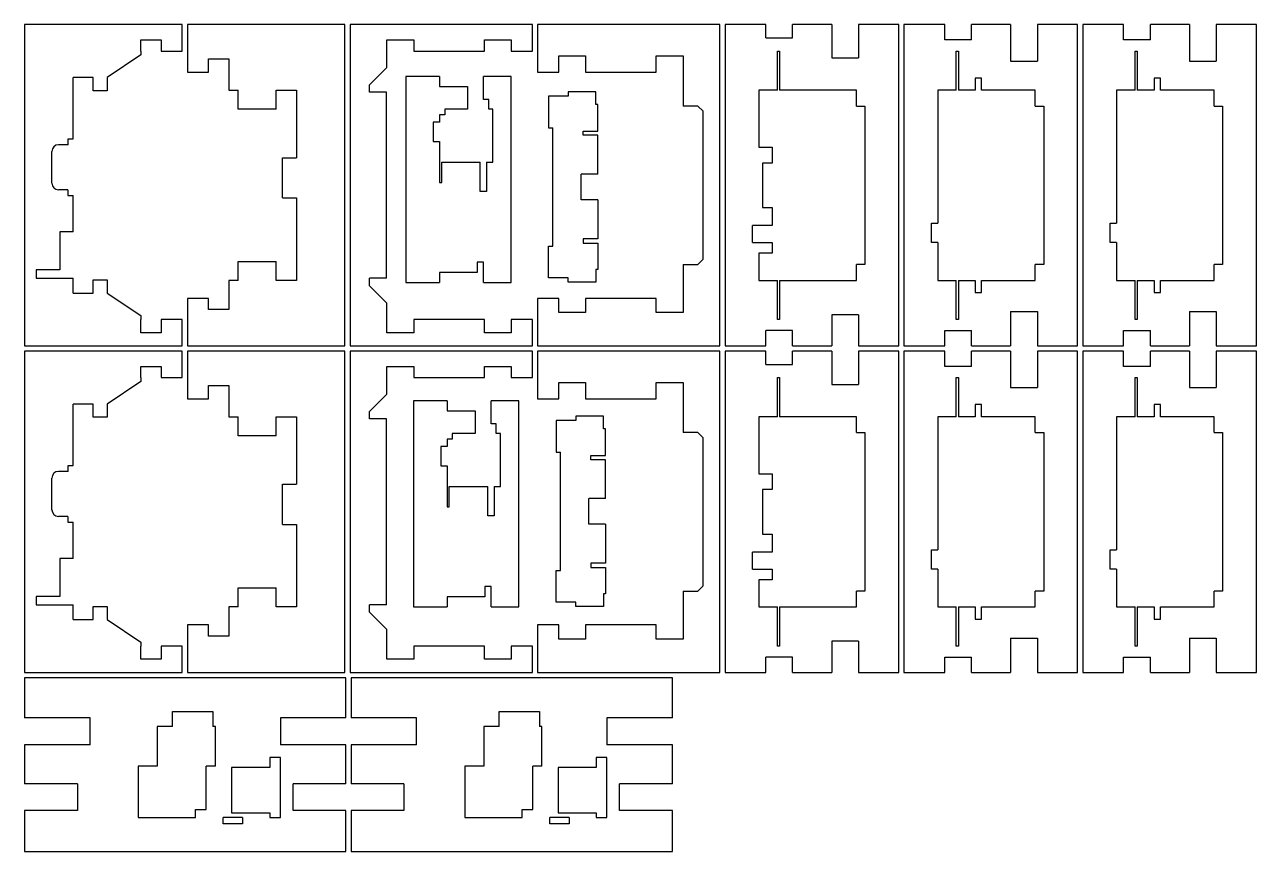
# Model space of a CAD drawing. Header units: millimetres. Extents: x 28 to 1194, y -401 to 381.
import ezdxf

# ---------------------------------------------------------------- set-up
doc = ezdxf.new("R2010")
doc.units = ezdxf.units.MM
for name, color, linetype in [('Default', 7, 'Continuous'), ('HOTEND_HOLDER_-I', 7, 'Continuous'), ('LOWER_HALF_1_-IN', 7, 'Continuous'), ('LOWER_HALF_2_-IN', 7, 'Continuous'), ('RING_1_-INCH', 7, 'Continuous'), ('RING_2_-INCH', 7, 'Continuous'), ('RING_3___25X_-IN', 7, 'Continuous'), ('UPPER_HALF_1_-IN', 7, 'Continuous'), ('UPPER_HALF_2__25', 7, 'Continuous'), ('Z_BED_MIDDLE_-IN', 7, 'Continuous')]:
    doc.layers.add(name, color=color, linetype=linetype)

# ---------------------------------------------------------------- blocks, each defined once
blk = doc.blocks.new('SE')
at = {"layer": 'Z_BED_MIDDLE_-IN', "color": 7, "linetype": 'Continuous'}
for p, q in [((568.7, 317.3), (542.5, 317.3)), ((542.5, 317.3), (542.5, 313.3)), ((568.7, 305.3), (568.7, 317.3)), ((542.5, 313.3), (524, 313.3)), ((524, 313.3), (524, 283.3)), ((570.7, 305.3), (568.7, 305.3)), ((570.7, 280.3), (570.7, 305.3)), ((524, 283.3), (528, 283.3)), ((528, 171.3), (528, 283.3)), ((556.7, 276.3), (556.7, 280.3)), ((556.7, 280.3), (570.7, 280.3)), ((570.7, 276.3), (556.7, 276.3)), ((570.7, 239.5), (570.7, 276.3)), ((554.7, 215.2), (554.7, 239.5)), ((570.7, 239.5), (554.7, 239.5)), ((570.7, 215.2), (554.7, 215.2)), ((570.7, 215.2), (570.7, 178.4)), ((570.7, 178.4), (556.7, 178.4)), ((556.7, 178.4), (556.7, 174.3)), ((524, 141.3), (524, 171.3)), ((524, 171.3), (528, 171.3)), ((556.7, 174.3), (570.7, 174.3)), ((570.7, 174.3), (570.7, 149.3)), ((542.5, 141.3), (524, 141.3)), ((542.5, 137.3), (542.5, 141.3)), ((570.7, 149.3), (568.7, 149.3)), ((568.7, 149.3), (568.7, 137.3)), ((568.7, 137.3), (542.5, 137.3))]:
    blk.add_line(p, q, dxfattribs=at)
blk = doc.blocks.new('SE1')
at = {"layer": 'UPPER_HALF_1_-IN', "color": 7, "linetype": 'Continuous'}
for p, q in [((28.1, 381), (28.1, 77)), ((177.2, 381), (28.1, 381)), ((177.2, 356), (177.2, 381)), ((138.2, 366.5), (157.2, 366.5)), ((138.2, 356), (138.2, 366.5)), ((157.2, 366.5), (157.2, 356)), ((138.2, 352.3), (106.2, 331)), ((138.2, 356), (138.2, 352.3)), ((157.2, 356), (177.2, 356)), ((93, 331), (74, 331)), ((74, 272.8), (74, 331)), ((93, 318.5), (93, 331)), ((106.2, 331), (106.2, 318.5)), ((106.2, 318.5), (93, 318.5)), ((69.2, 267.3), (69.2, 272.8)), ((69.2, 272.8), (74, 272.8)), ((53.9, 231), (53.9, 261)), ((69.2, 267.3), (60.2, 267.3)), ((69.1, 224.7), (60.2, 224.7)), ((69.1, 224.7), (69.1, 219.2)), ((69.1, 219.2), (74, 219.2)), ((74, 185), (74, 219.2)), ((74, 185), (61.5, 185)), ((61.5, 185), (61.5, 149)), ((61.5, 149), (39.1, 149)), ((39.1, 149), (39.1, 141)), ((39.1, 141), (74, 141)), ((74, 127), (74, 141)), ((93, 127), (93, 139.5)), ((93, 139.5), (106.2, 139.5)), ((106.2, 139.5), (106.2, 127)), ((74, 127), (93, 127)), ((106.2, 127), (138.2, 105.7)), ((138.2, 105.7), (138.2, 102)), ((138.2, 89.5), (138.2, 102)), ((157.2, 102), (157.2, 89.5)), ((177.2, 102), (157.2, 102)), ((177.2, 77), (177.2, 102)), ((157.2, 89.5), (138.2, 89.5)), ((28.1, 77), (177.2, 77))]:
    blk.add_line(p, q, dxfattribs=at)
for centre, start, end in [((60.2, 261), 90, 180), ((60.2, 231), 180, 270)]:
    blk.add_arc(centre, 6.3, start, end, dxfattribs=at)
blk = doc.blocks.new('SE2')
at = {"layer": 'LOWER_HALF_1_-IN', "color": 7, "linetype": 'Continuous'}
for p, q in [((336.2, 381), (336.2, 77)), ((508.6, 381), (336.2, 381)), ((508.6, 356), (508.6, 381)), ((370.9, 366.5), (396.3, 366.5)), ((370.9, 340.4), (370.9, 366.5)), ((396.3, 366.5), (396.3, 356)), ((463.2, 366.5), (488.6, 366.5)), ((463.2, 356), (463.2, 366.5)), ((488.6, 366.5), (488.6, 356)), ((396.3, 356), (463.2, 356)), ((488.6, 356), (508.6, 356)), ((370.9, 340.4), (354.5, 324)), ((354.5, 317), (354.5, 324)), ((370.5, 317), (354.5, 317)), ((370.5, 141), (370.5, 317)), ((370.5, 141), (354.5, 141)), ((354.5, 134), (354.5, 141)), ((370.9, 117.6), (354.5, 134)), ((370.9, 89.5), (370.9, 117.6)), ((396.3, 102), (396.3, 89.5)), ((463.2, 102), (396.3, 102)), ((463.2, 89.5), (463.2, 102)), ((488.6, 102), (488.6, 89.5)), ((508.6, 102), (488.6, 102)), ((508.6, 77), (508.6, 102)), ((396.3, 89.5), (370.9, 89.5)), ((488.6, 89.5), (463.2, 89.5)), ((336.2, 77), (508.6, 77))]:
    blk.add_line(p, q, dxfattribs=at)
blk = doc.blocks.new('SE3')
at = {"layer": 'LOWER_HALF_2_-IN', "color": 7, "linetype": 'Continuous'}
for p, q in [((686, 381), (513.6, 381)), ((513.6, 381), (513.6, 336)), ((686, 77), (686, 381)), ((533.6, 351.5), (559, 351.5)), ((533.6, 336), (533.6, 351.5)), ((559, 351.5), (559, 336)), ((625.9, 351.5), (651.3, 351.5)), ((625.9, 336), (625.9, 351.5)), ((651.3, 351.5), (651.3, 304)), ((513.6, 336), (533.6, 336)), ((559, 336), (625.9, 336)), ((665.2, 304), (651.3, 304)), ((670.2, 299), (665.2, 304)), ((670.2, 159), (670.2, 299)), ((651.3, 154), (651.3, 108.5)), ((651.3, 154), (665.2, 154)), ((665.2, 154), (670.2, 159)), ((513.6, 122), (513.6, 77)), ((533.6, 122), (513.6, 122)), ((533.6, 108.5), (533.6, 122)), ((559, 122), (559, 108.5)), ((625.9, 122), (559, 122)), ((625.9, 108.5), (625.9, 122)), ((559, 108.5), (533.6, 108.5)), ((651.3, 108.5), (625.9, 108.5)), ((513.6, 77), (686, 77))]:
    blk.add_line(p, q, dxfattribs=at)
blk = doc.blocks.new('SE4')
at = {"layer": 'HOTEND_HOLDER_-I', "color": 7, "linetype": 'Continuous'}
for p, q in [((388.8, 331.9), (388.8, 136.9)), ((420.8, 331.9), (388.8, 331.9)), ((420.8, 331.9), (420.8, 322.4)), ((488.6, 331.9), (462.3, 331.9)), ((462.3, 310.3), (462.3, 331.9)), ((488.6, 136.9), (488.6, 331.9)), ((420.8, 322.4), (447.3, 322.4)), ((447.3, 322.4), (447.3, 301)), ((467.3, 310.3), (462.3, 310.3)), ((467.3, 301), (467.3, 310.3)), ((420.8, 295.6), (420.8, 288.6)), ((425.7, 295.6), (420.8, 295.6)), ((447.3, 301), (425.7, 301)), ((425.7, 301), (425.7, 295.6)), ((471.3, 301), (467.3, 301)), ((471.3, 251), (471.3, 301)), ((414.8, 288.6), (414.8, 270.4)), ((420.8, 288.6), (414.8, 288.6)), ((414.8, 270.4), (420.8, 270.4)), ((420.8, 270.4), (420.8, 231.6)), ((422.8, 231.6), (422.8, 251)), ((422.8, 251), (459.3, 251)), ((459.3, 223.2), (459.3, 251)), ((465.3, 251), (471.3, 251)), ((465.3, 251), (465.3, 223.2)), ((420.8, 231.6), (422.8, 231.6)), ((465.3, 223.2), (459.3, 223.2)), ((457.8, 156.4), (456.3, 156.4)), ((456.3, 156.4), (456.3, 146.4)), ((462.3, 156.4), (457.8, 156.4)), ((462.3, 136.9), (462.3, 156.4)), ((420.8, 146.4), (420.8, 136.9)), ((456.3, 146.4), (420.8, 146.4)), ((388.8, 136.9), (420.8, 136.9)), ((462.3, 136.9), (488.6, 136.9))]:
    blk.add_line(p, q, dxfattribs=at)
blk = doc.blocks.new('SE5')
at = {"layer": 'UPPER_HALF_2__25', "color": 7, "linetype": 'Continuous'}
for p, q in [((331.2, 381), (182.2, 381)), ((182.2, 381), (182.2, 336)), ((331.2, 77), (331.2, 381)), ((202.2, 348.5), (221.2, 348.5)), ((202.2, 336), (202.2, 348.5)), ((221.2, 348.5), (221.2, 319)), ((182.2, 336), (202.2, 336)), ((221.2, 319), (230.2, 319)), ((230.2, 301), (230.2, 319)), ((266.3, 301), (266.3, 319)), ((266.3, 319), (285.3, 319)), ((285.3, 319), (285.3, 255.1)), ((266.3, 301), (230.2, 301)), ((272.2, 255.1), (285.3, 255.1)), ((272.2, 217), (272.2, 255.1)), ((272.2, 217), (285.3, 217)), ((285.3, 217), (285.3, 139)), ((230.2, 139), (230.2, 157)), ((230.2, 157), (266.3, 157)), ((266.3, 139), (266.3, 157)), ((221.2, 139), (221.2, 111.5)), ((230.2, 139), (221.2, 139)), ((285.3, 139), (266.3, 139)), ((182.2, 122), (182.2, 77)), ((202.2, 122), (182.2, 122)), ((202.2, 111.5), (202.2, 122)), ((221.2, 111.5), (202.2, 111.5)), ((182.2, 77), (331.2, 77))]:
    blk.add_line(p, q, dxfattribs=at)
blk = doc.blocks.new('SE6')
at = {"layer": 'RING_1_-INCH', "color": 7, "linetype": 'Continuous'}
for p, q in [((691, 381), (691, 77)), ((729.5, 381), (691, 381)), ((729.5, 368.5), (729.5, 381)), ((754.9, 368.5), (754.9, 381)), ((791.9, 381), (754.9, 381)), ((791.9, 381), (791.9, 349.5)), ((855.3, 381), (817.3, 381)), ((817.3, 381), (817.3, 349.5)), ((855.3, 77), (855.3, 381)), ((729.5, 368.5), (754.9, 368.5)), ((740.5, 319), (740.5, 356)), ((740.5, 356), (742.5, 356)), ((742.5, 356), (742.5, 319)), ((791.9, 349.5), (817.3, 349.5)), ((723, 319), (723, 265)), ((740.5, 319), (723, 319)), ((815.3, 319), (742.5, 319)), ((815.3, 304), (815.3, 319)), ((815.3, 304), (823.3, 304)), ((823.3, 304), (823.3, 154)), ((723, 265), (735.5, 265)), ((735.5, 265), (735.5, 250)), ((735.5, 250), (726.5, 250)), ((726.5, 250), (726.5, 208)), ((726.5, 208), (735.5, 208)), ((735.5, 208), (735.5, 190.8)), ((735.5, 190.8), (717, 190.8)), ((717, 174.8), (717, 190.8)), ((717, 174.8), (735.5, 174.8)), ((723, 164.8), (723, 139)), ((735.5, 164.8), (723, 164.8)), ((735.5, 174.8), (735.5, 164.8)), ((815.3, 139), (815.3, 154)), ((823.3, 154), (815.3, 154)), ((723, 139), (740.5, 139)), ((740.5, 102), (740.5, 139)), ((742.5, 139), (815.3, 139)), ((742.5, 139), (742.5, 102)), ((791.9, 106.5), (791.9, 77)), ((817.3, 106.5), (791.9, 106.5)), ((817.3, 106.5), (817.3, 77)), ((742.5, 102), (740.5, 102)), ((729.5, 77), (729.5, 91.5)), ((754.9, 91.5), (729.5, 91.5)), ((754.9, 77), (754.9, 91.5)), ((691, 77), (729.5, 77)), ((754.9, 77), (791.9, 77)), ((817.3, 77), (855.3, 77))]:
    blk.add_line(p, q, dxfattribs=at)
blk = doc.blocks.new('SE7')
at = {"layer": 'RING_3___25X_-IN', "color": 7, "linetype": 'Continuous'}
for p, q in [((332.1, -237), (28.1, -237)), ((28.1, -237), (28.1, -275)), ((332.1, -275), (332.1, -237)), ((90.1, -275), (28.1, -275)), ((90.1, -300.4), (90.1, -275)), ((168.1, -269), (206.2, -269)), ((168.1, -283), (168.1, -269)), ((206.2, -269), (206.2, -283)), ((270.1, -275), (270.1, -300.4)), ((332.1, -275), (270.1, -275)), ((168.1, -283), (153.6, -283)), ((153.6, -283), (153.6, -320.6)), ((208.6, -283), (206.2, -283)), ((208.6, -320.6), (208.6, -283)), ((28.1, -300.4), (28.1, -337.3)), ((90.1, -300.4), (28.1, -300.4)), ((332.1, -300.4), (270.1, -300.4)), ((332.1, -337.3), (332.1, -300.4)), ((270.1, -312.4), (260.1, -312.4)), ((260.1, -312.4), (260.1, -321.9)), ((270.1, -369.3), (270.1, -312.4)), ((135.6, -320.6), (135.6, -369.3)), ((153.6, -320.6), (135.6, -320.6)), ((199.9, -361.6), (199.9, -320.6)), ((208.6, -320.6), (199.9, -320.6)), ((260.1, -321.9), (223.9, -321.9)), ((223.9, -321.9), (223.9, -364.7)), ((78.1, -337.3), (28.1, -337.3)), ((78.1, -337.3), (78.1, -362.7)), ((282.1, -362.7), (282.1, -337.3)), ((332.1, -337.3), (282.1, -337.3)), ((28.1, -362.7), (28.1, -401.3)), ((78.1, -362.7), (28.1, -362.7)), ((135.6, -369.3), (189.9, -369.3)), ((189.9, -369.3), (189.9, -361.6)), ((189.9, -361.6), (199.9, -361.6)), ((216.1, -375.3), (216.1, -369.3)), ((234.3, -369.3), (216.1, -369.3)), ((223.9, -364.7), (260.1, -364.7)), ((234.3, -369.3), (234.3, -375.3)), ((260.1, -364.7), (260.1, -369.3)), ((260.1, -369.3), (270.1, -369.3)), ((332.1, -362.7), (282.1, -362.7)), ((332.1, -401.3), (332.1, -362.7)), ((234.3, -375.3), (216.1, -375.3)), ((28.1, -401.3), (332.1, -401.3))]:
    blk.add_line(p, q, dxfattribs=at)
blk = doc.blocks.new('SE8')
at = {"layer": 'RING_2_-INCH', "color": 7, "linetype": 'Continuous'}
for p, q in [((1029.5, 381), (1029.5, 77)), ((1068.1, 381), (1029.5, 381)), ((1068.1, 366.5), (1068.1, 381)), ((1093.5, 366.5), (1093.5, 381)), ((1130.4, 381), (1093.5, 381)), ((1130.4, 381), (1130.4, 346.5)), ((1193.8, 381), (1155.8, 381)), ((1155.8, 381), (1155.8, 346.5)), ((1193.8, 77), (1193.8, 381)), ((1093.5, 366.5), (1068.1, 366.5)), ((1079, 319), (1079, 356)), ((1079, 356), (1081, 356)), ((1081, 356), (1081, 319)), ((1130.4, 346.5), (1155.8, 346.5)), ((1103, 330.5), (1097, 330.5)), ((1097, 330.5), (1097, 319)), ((1103, 319), (1103, 330.5)), ((1061.5, 319), (1061.5, 193)), ((1079, 319), (1061.5, 319)), ((1097, 319), (1081, 319)), ((1153.8, 319), (1103, 319)), ((1153.8, 304), (1153.8, 319)), ((1153.8, 304), (1161.8, 304)), ((1161.8, 304), (1161.8, 154)), ((1055.5, 193), (1061.5, 193)), ((1055.5, 174.8), (1055.5, 193)), ((1061.5, 174.8), (1055.5, 174.8)), ((1061.5, 174.8), (1061.5, 139)), ((1153.8, 139), (1153.8, 154)), ((1161.8, 154), (1153.8, 154)), ((1061.5, 139), (1079, 139)), ((1079, 102), (1079, 139)), ((1081, 139), (1097, 139)), ((1081, 139), (1081, 102)), ((1097, 139), (1097, 127.5)), ((1103, 139), (1153.8, 139)), ((1103, 127.5), (1103, 139)), ((1097, 127.5), (1103, 127.5)), ((1130.4, 109.5), (1130.4, 77)), ((1130.4, 109.5), (1155.8, 109.5)), ((1155.8, 109.5), (1155.8, 77)), ((1081, 102), (1079, 102)), ((1068.1, 77), (1068.1, 91.5)), ((1068.1, 91.5), (1093.5, 91.5)), ((1093.5, 77), (1093.5, 91.5)), ((1029.5, 77), (1068.1, 77)), ((1093.5, 77), (1130.4, 77)), ((1155.8, 77), (1193.8, 77))]:
    blk.add_line(p, q, dxfattribs=at)
blk = doc.blocks.new('SE9')
at = {"layer": 'UPPER_HALF_1_-IN', "color": 7, "linetype": 'Continuous'}
for p, q in [((28.1, 72), (28.1, -232)), ((177.2, 72), (28.1, 72)), ((177.2, 47), (177.2, 72)), ((138.2, 57.5), (157.2, 57.5)), ((138.2, 47), (138.2, 57.5)), ((138.2, 47), (138.2, 43.3)), ((157.2, 57.5), (157.2, 47)), ((157.2, 47), (177.2, 47)), ((138.2, 43.3), (106.2, 22)), ((93, 22), (74, 22)), ((74, -36.2), (74, 22)), ((93, 9.5), (93, 22)), ((106.2, 22), (106.2, 9.5)), ((106.2, 9.5), (93, 9.5)), ((69.2, -41.7), (60.2, -41.7)), ((69.2, -41.7), (69.2, -36.2)), ((69.2, -36.2), (74, -36.2)), ((53.9, -78), (53.9, -48)), ((69.1, -84.3), (60.2, -84.3)), ((69.1, -84.3), (69.1, -89.8)), ((69.1, -89.8), (74, -89.8)), ((74, -124), (74, -89.8)), ((74, -124), (61.5, -124)), ((61.5, -124), (61.5, -160)), ((61.5, -160), (39.1, -160)), ((39.1, -160), (39.1, -168)), ((39.1, -168), (74, -168)), ((74, -182), (74, -168)), ((93, -182), (93, -169.5)), ((93, -169.5), (106.2, -169.5)), ((106.2, -169.5), (106.2, -182)), ((74, -182), (93, -182)), ((106.2, -182), (138.2, -203.3)), ((138.2, -203.3), (138.2, -207)), ((138.2, -219.5), (138.2, -207)), ((157.2, -207), (157.2, -219.5)), ((177.2, -207), (157.2, -207)), ((177.2, -232), (177.2, -207)), ((157.2, -219.5), (138.2, -219.5)), ((28.1, -232), (177.2, -232))]:
    blk.add_line(p, q, dxfattribs=at)
for centre, start, end in [((60.2, -48), 90, 180), ((60.2, -78), 180, 270)]:
    blk.add_arc(centre, 6.3, start, end, dxfattribs=at)
blk = doc.blocks.new('SE10')
at = {"layer": 'LOWER_HALF_1_-IN', "color": 7, "linetype": 'Continuous'}
for p, q in [((336.2, 72), (336.2, -232)), ((508.6, 72), (336.2, 72)), ((508.6, 47), (508.6, 72)), ((370.9, 57.5), (396.3, 57.5)), ((370.9, 31.4), (370.9, 57.5)), ((396.3, 57.5), (396.3, 47)), ((396.3, 47), (463.2, 47)), ((463.2, 57.5), (488.6, 57.5)), ((463.2, 47), (463.2, 57.5)), ((488.6, 57.5), (488.6, 47)), ((488.6, 47), (508.6, 47)), ((370.9, 31.4), (354.5, 15)), ((354.5, 8), (354.5, 15)), ((370.5, 8), (354.5, 8)), ((370.5, -168), (370.5, 8)), ((370.5, -168), (354.5, -168)), ((354.5, -175), (354.5, -168)), ((370.9, -191.4), (354.5, -175)), ((370.9, -219.5), (370.9, -191.4)), ((396.3, -207), (396.3, -219.5)), ((463.2, -207), (396.3, -207)), ((463.2, -219.5), (463.2, -207)), ((488.6, -207), (488.6, -219.5)), ((508.6, -207), (488.6, -207)), ((508.6, -232), (508.6, -207)), ((396.3, -219.5), (370.9, -219.5)), ((488.6, -219.5), (463.2, -219.5)), ((336.2, -232), (508.6, -232))]:
    blk.add_line(p, q, dxfattribs=at)
blk = doc.blocks.new('SE11')
at = {"layer": 'LOWER_HALF_2_-IN', "color": 7, "linetype": 'Continuous'}
for p, q in [((686, 72), (513.6, 72)), ((513.6, 72), (513.6, 27)), ((686, -232), (686, 72)), ((533.6, 42.5), (559, 42.5)), ((533.6, 27), (533.6, 42.5)), ((559, 42.5), (559, 27)), ((625.9, 42.5), (651.3, 42.5)), ((625.9, 27), (625.9, 42.5)), ((651.3, 42.5), (651.3, -5)), ((513.6, 27), (533.6, 27)), ((559, 27), (625.9, 27)), ((665.2, -5), (651.3, -5)), ((670.2, -10), (665.2, -5)), ((670.2, -150), (670.2, -10)), ((665.2, -155), (670.2, -150)), ((651.3, -155), (651.3, -200.5)), ((651.3, -155), (665.2, -155)), ((513.6, -187), (513.6, -232)), ((533.6, -187), (513.6, -187)), ((533.6, -200.5), (533.6, -187)), ((559, -187), (559, -200.5)), ((625.9, -187), (559, -187)), ((625.9, -200.5), (625.9, -187)), ((559, -200.5), (533.6, -200.5)), ((651.3, -200.5), (625.9, -200.5)), ((513.6, -232), (686, -232))]:
    blk.add_line(p, q, dxfattribs=at)
blk = doc.blocks.new('SE12')
at = {"layer": 'UPPER_HALF_2__25', "color": 7, "linetype": 'Continuous'}
for p, q in [((331.2, 72), (182.2, 72)), ((182.2, 72), (182.2, 27)), ((331.2, -232), (331.2, 72)), ((202.2, 39.5), (221.2, 39.5)), ((202.2, 27), (202.2, 39.5)), ((221.2, 39.5), (221.2, 10)), ((182.2, 27), (202.2, 27)), ((221.2, 10), (230.2, 10)), ((230.2, -8), (230.2, 10)), ((266.3, -8), (266.3, 10)), ((266.3, 10), (285.3, 10)), ((285.3, 10), (285.3, -53.9)), ((266.3, -8), (230.2, -8)), ((272.2, -53.9), (285.3, -53.9)), ((272.2, -92), (272.2, -53.9)), ((272.2, -92), (285.3, -92)), ((285.3, -92), (285.3, -170)), ((230.2, -170), (230.2, -152)), ((230.2, -152), (266.3, -152)), ((266.3, -170), (266.3, -152)), ((221.2, -170), (221.2, -197.5)), ((230.2, -170), (221.2, -170)), ((285.3, -170), (266.3, -170)), ((182.2, -187), (182.2, -232)), ((202.2, -187), (182.2, -187)), ((202.2, -197.5), (202.2, -187)), ((221.2, -197.5), (202.2, -197.5)), ((182.2, -232), (331.2, -232))]:
    blk.add_line(p, q, dxfattribs=at)
blk = doc.blocks.new('SE13')
at = {"layer": 'RING_1_-INCH', "color": 7, "linetype": 'Continuous'}
for p, q in [((691, 72), (691, -232)), ((729.5, 72), (691, 72)), ((729.5, 59.5), (729.5, 72)), ((754.9, 59.5), (754.9, 72)), ((791.9, 72), (754.9, 72)), ((791.9, 72), (791.9, 40.5)), ((855.3, 72), (817.3, 72)), ((817.3, 72), (817.3, 40.5)), ((855.3, -232), (855.3, 72)), ((729.5, 59.5), (754.9, 59.5)), ((740.5, 10), (740.5, 47)), ((740.5, 47), (742.5, 47)), ((742.5, 47), (742.5, 10)), ((791.9, 40.5), (817.3, 40.5)), ((723, 10), (723, -44)), ((740.5, 10), (723, 10)), ((815.3, 10), (742.5, 10)), ((815.3, -5), (815.3, 10)), ((815.3, -5), (823.3, -5)), ((823.3, -5), (823.3, -155)), ((723, -44), (735.5, -44)), ((735.5, -44), (735.5, -59)), ((735.5, -59), (726.5, -59)), ((726.5, -59), (726.5, -101)), ((726.5, -101), (735.5, -101)), ((735.5, -101), (735.5, -118.2)), ((735.5, -118.2), (717, -118.2)), ((717, -134.2), (717, -118.2)), ((717, -134.2), (735.5, -134.2)), ((735.5, -134.2), (735.5, -144.2)), ((723, -144.2), (723, -170)), ((735.5, -144.2), (723, -144.2)), ((815.3, -170), (815.3, -155)), ((823.3, -155), (815.3, -155)), ((723, -170), (740.5, -170)), ((740.5, -207), (740.5, -170)), ((742.5, -170), (815.3, -170)), ((742.5, -170), (742.5, -207)), ((742.5, -207), (740.5, -207)), ((791.9, -202.5), (791.9, -232)), ((817.3, -202.5), (791.9, -202.5)), ((817.3, -202.5), (817.3, -232)), ((729.5, -232), (729.5, -217.5)), ((754.9, -217.5), (729.5, -217.5)), ((754.9, -232), (754.9, -217.5)), ((691, -232), (729.5, -232)), ((754.9, -232), (791.9, -232)), ((817.3, -232), (855.3, -232))]:
    blk.add_line(p, q, dxfattribs=at)
blk = doc.blocks.new('SE14')
at = {"layer": 'RING_3___25X_-IN', "color": 7, "linetype": 'Continuous'}
for p, q in [((641.1, -237), (337.1, -237)), ((337.1, -237), (337.1, -275)), ((641.1, -275), (641.1, -237)), ((399.1, -275), (337.1, -275)), ((399.1, -300.4), (399.1, -275)), ((477.1, -269), (515.2, -269)), ((477.1, -283), (477.1, -269)), ((515.2, -269), (515.2, -283)), ((579.1, -275), (579.1, -300.4)), ((641.1, -275), (579.1, -275)), ((477.1, -283), (462.6, -283)), ((462.6, -283), (462.6, -320.6)), ((517.6, -283), (515.2, -283)), ((517.6, -320.6), (517.6, -283)), ((337.1, -300.4), (337.1, -337.3)), ((399.1, -300.4), (337.1, -300.4)), ((641.1, -300.4), (579.1, -300.4)), ((641.1, -337.3), (641.1, -300.4)), ((579.1, -312.4), (569.1, -312.4)), ((569.1, -312.4), (569.1, -321.9)), ((579.1, -369.3), (579.1, -312.4)), ((444.6, -320.6), (444.6, -369.3)), ((462.6, -320.6), (444.6, -320.6)), ((508.9, -361.6), (508.9, -320.6)), ((517.6, -320.6), (508.9, -320.6)), ((569.1, -321.9), (532.9, -321.9)), ((532.9, -321.9), (532.9, -364.7)), ((387.1, -337.3), (337.1, -337.3)), ((387.1, -337.3), (387.1, -362.7)), ((591.1, -362.7), (591.1, -337.3)), ((641.1, -337.3), (591.1, -337.3)), ((337.1, -362.7), (337.1, -401.3)), ((387.1, -362.7), (337.1, -362.7)), ((444.6, -369.3), (498.9, -369.3)), ((498.9, -369.3), (498.9, -361.6)), ((498.9, -361.6), (508.9, -361.6)), ((525.1, -375.3), (525.1, -369.3)), ((543.3, -369.3), (525.1, -369.3)), ((532.9, -364.7), (569.1, -364.7)), ((543.3, -369.3), (543.3, -375.3)), ((569.1, -364.7), (569.1, -369.3)), ((569.1, -369.3), (579.1, -369.3)), ((641.1, -362.7), (591.1, -362.7)), ((641.1, -401.3), (641.1, -362.7)), ((543.3, -375.3), (525.1, -375.3)), ((337.1, -401.3), (641.1, -401.3))]:
    blk.add_line(p, q, dxfattribs=at)
blk = doc.blocks.new('SE15')
at = {"layer": 'RING_2_-INCH', "color": 7, "linetype": 'Continuous'}
for p, q in [((1029.5, 72), (1029.5, -232)), ((1068.1, 72), (1029.5, 72)), ((1068.1, 57.5), (1068.1, 72)), ((1093.5, 57.5), (1093.5, 72)), ((1130.4, 72), (1093.5, 72)), ((1130.4, 72), (1130.4, 37.5)), ((1193.8, 72), (1155.8, 72)), ((1155.8, 72), (1155.8, 37.5)), ((1193.8, -232), (1193.8, 72)), ((1093.5, 57.5), (1068.1, 57.5)), ((1079, 10), (1079, 47)), ((1079, 47), (1081, 47)), ((1081, 47), (1081, 10)), ((1130.4, 37.5), (1155.8, 37.5)), ((1103, 21.5), (1097, 21.5)), ((1097, 21.5), (1097, 10)), ((1103, 10), (1103, 21.5)), ((1061.5, 10), (1061.5, -116)), ((1079, 10), (1061.5, 10)), ((1097, 10), (1081, 10)), ((1153.8, 10), (1103, 10)), ((1153.8, -5), (1153.8, 10)), ((1153.8, -5), (1161.8, -5)), ((1161.8, -5), (1161.8, -155)), ((1055.5, -116), (1061.5, -116)), ((1055.5, -134.2), (1055.5, -116)), ((1061.5, -134.2), (1055.5, -134.2)), ((1061.5, -134.2), (1061.5, -170)), ((1153.8, -170), (1153.8, -155)), ((1161.8, -155), (1153.8, -155)), ((1061.5, -170), (1079, -170)), ((1079, -207), (1079, -170)), ((1081, -170), (1097, -170)), ((1081, -170), (1081, -207)), ((1097, -170), (1097, -181.5)), ((1103, -170), (1153.8, -170)), ((1103, -181.5), (1103, -170)), ((1097, -181.5), (1103, -181.5)), ((1081, -207), (1079, -207)), ((1130.4, -199.5), (1130.4, -232)), ((1130.4, -199.5), (1155.8, -199.5)), ((1155.8, -199.5), (1155.8, -232)), ((1068.1, -232), (1068.1, -217.5)), ((1068.1, -217.5), (1093.5, -217.5)), ((1093.5, -232), (1093.5, -217.5)), ((1029.5, -232), (1068.1, -232)), ((1093.5, -232), (1130.4, -232)), ((1155.8, -232), (1193.8, -232))]:
    blk.add_line(p, q, dxfattribs=at)
blk = doc.blocks.new('SE16')
at = {"layer": 'Z_BED_MIDDLE_-IN', "color": 7, "linetype": 'Continuous'}
for p, q in [((549.6, 6.4), (531.1, 6.4)), ((531.1, 6.4), (531.1, -23.6)), ((575.9, 10.4), (549.6, 10.4)), ((549.6, 10.4), (549.6, 6.4)), ((575.9, -1.6), (575.9, 10.4)), ((577.9, -1.6), (575.9, -1.6)), ((577.9, -26.6), (577.9, -1.6)), ((531.1, -23.6), (535.1, -23.6)), ((535.1, -135.6), (535.1, -23.6)), ((563.9, -30.7), (563.9, -26.6)), ((563.9, -26.6), (577.9, -26.6)), ((577.9, -30.7), (563.9, -30.7)), ((577.9, -67.5), (577.9, -30.7)), ((561.9, -91.8), (561.9, -67.5)), ((577.9, -67.5), (561.9, -67.5)), ((577.9, -91.8), (561.9, -91.8)), ((577.9, -91.8), (577.9, -128.6)), ((531.1, -165.6), (531.1, -135.6)), ((531.1, -135.6), (535.1, -135.6)), ((577.9, -128.6), (563.9, -128.6)), ((563.9, -128.6), (563.9, -132.6)), ((563.9, -132.6), (577.9, -132.6)), ((577.9, -132.6), (577.9, -157.6)), ((577.9, -157.6), (575.9, -157.6)), ((575.9, -157.6), (575.9, -169.6)), ((549.6, -165.6), (531.1, -165.6)), ((549.6, -169.6), (549.6, -165.6)), ((575.9, -169.6), (549.6, -169.6))]:
    blk.add_line(p, q, dxfattribs=at)
blk = doc.blocks.new('SE17')
at = {"layer": 'HOTEND_HOLDER_-I', "color": 7, "linetype": 'Continuous'}
for p, q in [((396, 25), (396, -170)), ((428, 25), (396, 25)), ((428, 25), (428, 15.5)), ((495.8, 25), (469.5, 25)), ((469.5, 3.3), (469.5, 25)), ((495.8, -170), (495.8, 25)), ((428, 15.5), (454.5, 15.5)), ((454.5, 15.5), (454.5, -5.9)), ((474.5, 3.3), (469.5, 3.3)), ((474.5, -5.9), (474.5, 3.3)), ((428, -11.3), (428, -18.3)), ((432.8, -11.3), (428, -11.3)), ((454.5, -5.9), (432.8, -5.9)), ((432.8, -5.9), (432.8, -11.3)), ((478.5, -5.9), (474.5, -5.9)), ((478.5, -55.9), (478.5, -5.9)), ((422, -18.3), (422, -36.6)), ((428, -18.3), (422, -18.3)), ((422, -36.6), (428, -36.6)), ((428, -36.6), (428, -75.3)), ((430, -75.3), (430, -55.9)), ((430, -55.9), (466.5, -55.9)), ((466.5, -83.8), (466.5, -55.9)), ((472.5, -55.9), (478.5, -55.9)), ((472.5, -55.9), (472.5, -83.8)), ((428, -75.3), (430, -75.3)), ((472.5, -83.8), (466.5, -83.8)), ((465, -150.6), (463.5, -150.5)), ((463.5, -150.5), (463.5, -160.5)), ((469.5, -150.6), (465, -150.6)), ((469.5, -170), (469.5, -150.6)), ((428, -160.5), (428, -170)), ((463.5, -160.5), (428, -160.5)), ((396, -170), (428, -170)), ((469.5, -170), (495.8, -170))]:
    blk.add_line(p, q, dxfattribs=at)
blk = doc.blocks.new('SE18')
at = {"layer": 'RING_2_-INCH', "color": 7, "linetype": 'Continuous'}
for p, q in [((860.3, 381), (860.3, 77)), ((898.8, 381), (860.3, 381)), ((898.8, 366.5), (898.8, 381)), ((924.2, 366.5), (924.2, 381)), ((961.1, 381), (924.2, 381)), ((961.1, 381), (961.1, 346.5)), ((1024.5, 381), (986.5, 381)), ((986.5, 381), (986.5, 346.5)), ((1024.5, 77), (1024.5, 381)), ((924.2, 366.5), (898.8, 366.5)), ((909.8, 319), (909.8, 356)), ((909.8, 356), (911.8, 356)), ((911.8, 356), (911.8, 319)), ((961.1, 346.5), (986.5, 346.5)), ((933.8, 330.5), (927.8, 330.5)), ((927.8, 330.5), (927.8, 319)), ((933.8, 319), (933.8, 330.5)), ((892.3, 319), (892.3, 193)), ((909.8, 319), (892.3, 319)), ((927.8, 319), (911.8, 319)), ((984.5, 319), (933.8, 319)), ((984.5, 304), (984.5, 319)), ((984.5, 304), (992.5, 304)), ((992.5, 304), (992.5, 154)), ((886.3, 193), (892.3, 193)), ((886.3, 174.8), (886.3, 193)), ((892.3, 174.8), (886.3, 174.8)), ((892.3, 174.8), (892.3, 139)), ((984.5, 139), (984.5, 154)), ((992.5, 154), (984.5, 154)), ((892.3, 139), (909.8, 139)), ((909.8, 102), (909.8, 139)), ((911.8, 139), (927.8, 139)), ((911.8, 139), (911.8, 102)), ((927.8, 139), (927.8, 127.5)), ((933.8, 139), (984.5, 139)), ((933.8, 127.5), (933.8, 139)), ((927.8, 127.5), (933.8, 127.5)), ((961.1, 109.5), (961.1, 77)), ((961.1, 109.5), (986.5, 109.5)), ((986.5, 109.5), (986.5, 77)), ((911.8, 102), (909.8, 102)), ((898.8, 77), (898.8, 91.5)), ((898.8, 91.5), (924.2, 91.5)), ((924.2, 77), (924.2, 91.5)), ((860.3, 77), (898.8, 77)), ((924.2, 77), (961.1, 77)), ((986.5, 77), (1024.5, 77))]:
    blk.add_line(p, q, dxfattribs=at)
blk = doc.blocks.new('SE19')
at = {"layer": 'RING_2_-INCH', "color": 7, "linetype": 'Continuous'}
for p, q in [((860.3, 72), (860.3, -232)), ((898.8, 72), (860.3, 72)), ((898.8, 57.5), (898.8, 72)), ((924.2, 57.5), (924.2, 72)), ((961.1, 72), (924.2, 72)), ((961.1, 72), (961.1, 37.5)), ((1024.5, 72), (986.5, 72)), ((986.5, 72), (986.5, 37.5)), ((1024.5, -232), (1024.5, 72)), ((924.2, 57.5), (898.8, 57.5)), ((909.8, 10), (909.8, 47)), ((909.8, 47), (911.8, 47)), ((911.8, 47), (911.8, 10)), ((961.1, 37.5), (986.5, 37.5)), ((933.8, 21.5), (927.8, 21.5)), ((927.8, 21.5), (927.8, 10)), ((933.8, 10), (933.8, 21.5)), ((892.3, 10), (892.3, -116)), ((909.8, 10), (892.3, 10)), ((927.8, 10), (911.8, 10)), ((984.5, 10), (933.8, 10)), ((984.5, -5), (984.5, 10)), ((984.5, -5), (992.5, -5)), ((992.5, -5), (992.5, -155)), ((886.3, -116), (892.3, -116)), ((886.3, -134.2), (886.3, -116)), ((892.3, -134.2), (886.3, -134.2)), ((892.3, -134.2), (892.3, -170)), ((984.5, -170), (984.5, -155)), ((992.5, -155), (984.5, -155)), ((892.3, -170), (909.8, -170)), ((909.8, -207), (909.8, -170)), ((911.8, -170), (927.8, -170)), ((911.8, -170), (911.8, -207)), ((927.8, -170), (927.8, -181.5)), ((933.8, -170), (984.5, -170)), ((933.8, -181.5), (933.8, -170)), ((927.8, -181.5), (933.8, -181.5)), ((911.8, -207), (909.8, -207)), ((961.1, -199.5), (961.1, -232)), ((961.1, -199.5), (986.5, -199.5)), ((986.5, -199.5), (986.5, -232)), ((898.8, -232), (898.8, -217.5)), ((898.8, -217.5), (924.2, -217.5)), ((924.2, -232), (924.2, -217.5)), ((860.3, -232), (898.8, -232)), ((924.2, -232), (961.1, -232)), ((986.5, -232), (1024.5, -232))]:
    blk.add_line(p, q, dxfattribs=at)

msp = doc.modelspace()

# ---------------------------------------------------------------- block references
at = {"layer": 'Default'}
for name in ['SE1', 'SE5', 'SE2', 'SE3', 'SE6', 'SE18', 'SE8', 'SE4', 'SE', 'SE9', 'SE12', 'SE10', 'SE11', 'SE13', 'SE19', 'SE15', 'SE17', 'SE16', 'SE7', 'SE14']:
    msp.add_blockref(name, (0, 0), dxfattribs=at)

doc.saveas('drawing.dxf')
